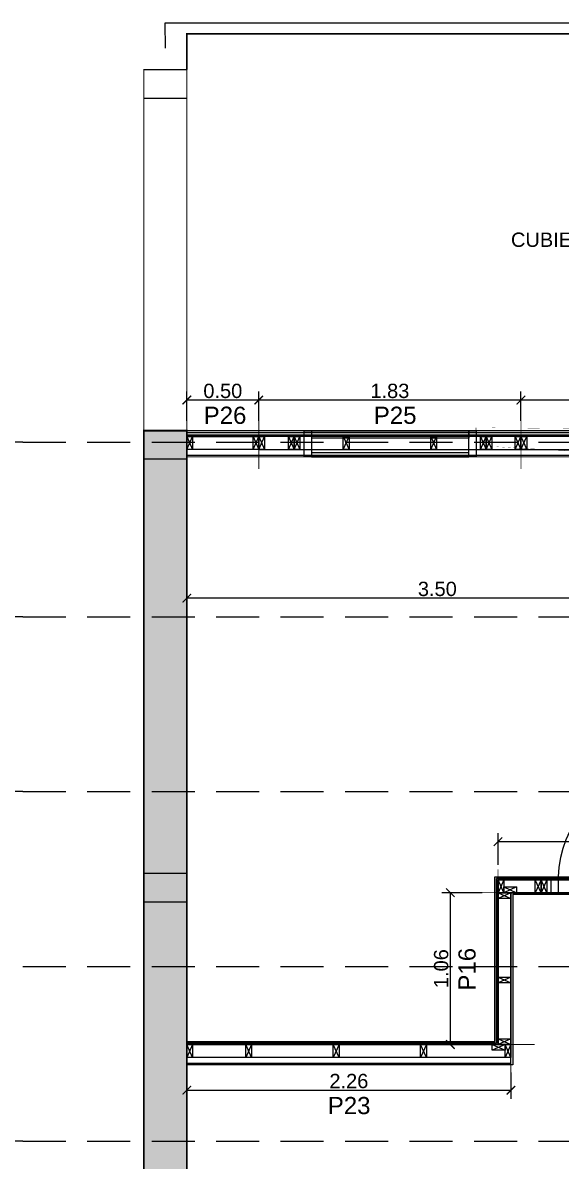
# Model space of a CAD drawing. Header units: millimetres. Extents: x 2924 to 3297, y 1496 to 1704.
# Drawn here: x 3250.46 to 3254.22, y 1563.38 to 1571.33 of the extents above; entities that cross this region are included whole.
import ezdxf

# ---------------------------------------------------------------- set-up
doc = ezdxf.new("R2010")
doc.units = ezdxf.units.MM
doc.header["$PDMODE"] = 35
doc.linetypes.add('CONTINUA', pattern=[200, 100, 100])
doc.linetypes.add('DASHED', pattern=[0.75, 0.5, -0.25])
doc.layers.get('Defpoints').update_dxf_attribs({"color": 230})
for name, color, linetype in [('P0-PROYECCION', 7, 'Continuous'), ('P0-TEXTOS', 7, 'Continuous'), ('P1- OSB', 7, 'Continuous'), ('P1-CARPINTERIAS', 7, 'Continuous'), ('P1-COLUMNA HºAº', 7, 'Continuous'), ('P1-COTAS', 7, 'Continuous'), ('P1-DURLOK INTERIOR', 7, 'Continuous'), ('P1-ESTRUCTURAS', 7, 'Continuous'), ('P1-LISTON 2CM', 7, 'Continuous'), ('P1-LISTON 4CM', 7, 'Continuous'), ('P1-MAMPOSTERIA LADRILLO', 7, 'Continuous'), ('P1-MUROS', 7, 'Continuous'), ('P1-PANEL', 7, 'Continuous'), ('P1-SOLADOS', 7, 'Continuous'), ('P1-SUPERBOARD', 7, 'Continuous'), ('P1-TEXTOS', 7, 'Continuous'), ('PT-MUROS', 7, 'Continuous')]:
    doc.layers.add(name, color=color, linetype=linetype)
doc.styles.add('Arial02.5', font='arial.ttf', dxfattribs={"width": 0.8, "height": 0.025})
doc.styles.add('Arial10', font='arial.ttf', dxfattribs={"height": 0.1})
doc.dimstyles.new('COTA-1-50', dxfattribs={"dimtxt": 0.1, "dimasz": 0.06, "dimexe": 0.06, "dimexo": 0.15, "dimgap": 0.0125, "dimtad": 1, "dimzin": 0, "dimdsep": 46, "dimtxsty": 'Arial10', "dimblk1": 'ARCHTICK', "dimblk2": 'ARCHTICK', "dimsah": 1, "dimcen": 0.09, "dimclrd": 7, "dimclre": 7, "dimclrt": 7, "dimazin": 0, "dimtfac": 1, "dimtofl": 0, "dimtmove": 2, "dimatfit": 3, "dimldrblk": 'ARCHTICK', "dimfxl": 0, "dimtolj": 1, "dimtzin": 0, "dimarcsym": 0})

# ---------------------------------------------------------------- blocks, each defined once
blk = doc.blocks.new('A$C5c9c5e68')
at = {"color": 0}
blk.add_lwpolyline([(2.262326002735335, 0.09000000000014552), (2.262326002735335, 2.273736754432321e-13), (0, 2.273736754432321e-13), (1.369356232316932e-05, 0.09000000000014552)], close=True, dxfattribs=at)
for points in [[(0.04001374500830934, 2.273736754432321e-13), (1.374500834572245e-05, 2.273736754432321e-13), (1.374500834572245e-05, 0.09000000000037289), (0.04001374500830934, 0.09000000000037289), (0.04001374500830934, 2.273736754432321e-13), (1.374500834572245e-05, 0.09000000000037289), (0.04001374500830934, 0.09000000000037289), (1.374500834572245e-05, 2.273736754432321e-13)], [(0.4523260027349352, 0), (0.4123260027349716, 0), (0.4123260027349716, 0.09000000000014552), (0.4523260027349352, 0.09000000000014552), (0.4523260027349352, 0), (0.4123260027349716, 0.09000000000014552), (0.4523260027349352, 0.09000000000014552), (0.4123260027349716, 0)], [(1.062326002735063, 0), (1.022326002735099, 0), (1.022326002735099, 0.09000000000014552), (1.062326002735063, 0.09000000000014552), (1.062326002735063, 0), (1.022326002735099, 0.09000000000014552), (1.062326002735063, 0.09000000000014552), (1.022326002735099, 0)], [(1.67232600273519, 0), (1.632326002735226, 0), (1.632326002735226, 0.09000000000014552), (1.67232600273519, 0.09000000000014552), (1.67232600273519, 0), (1.632326002735226, 0.09000000000014552), (1.67232600273519, 0.09000000000014552), (1.632326002735226, 0)], [(2.222326002735372, 0.09000000000014552), (2.222326002735372, 0.0500000000001819), (2.132326002735226, 0.0500000000001819), (2.132326002735226, 0.09000000000014552), (2.222326002735372, 0.09000000000014552), (2.132326002735226, 0.0500000000001819), (2.132326002735226, 0.09000000000014552), (2.222326002735372, 0.0500000000001819)], [(2.262326002735335, 2.273736754432321e-13), (2.222326002735372, 2.273736754432321e-13), (2.222326002735372, 0.09000000000037289), (2.262326002735335, 0.09000000000037289), (2.262326002735335, 2.273736754432321e-13), (2.222326002735372, 0.09000000000037289), (2.262326002735335, 0.09000000000037289), (2.222326002735372, 2.273736754432321e-13)]]:
    blk.add_lwpolyline(points, dxfattribs=at)
blk = doc.blocks.new('A$C75e540f8')
at = {"color": 0}
blk.add_lwpolyline([(0, 1.059999150000067), (0.09000000000014552, 1.059999150000067), (0.09000000000014552, 0), (0, 0)], close=True, dxfattribs=at)
for points in [[(0.09000000000014552, 1.059999150000067), (0.09000000000014552, 1.019999150000103), (0, 1.019999150000103), (0, 1.059999150000067), (0.09000000000014552, 1.059999150000067), (0, 1.019999150000103), (0, 1.059999150000067), (0.09000000000014552, 1.019999150000103)], [(0.09000000000014552, 0.4699991500001488), (0.09000000000014552, 0.4299991500001852), (0, 0.4299991500001852), (0, 0.4699991500001488), (0.09000000000014552, 0.4699991500001488), (0, 0.4299991500001852), (0, 0.4699991500001488), (0.09000000000014552, 0.4299991500001852)], [(0.09000000000014552, 0.03999999999996362), (0.09000000000014552, 0), (0, 0), (0, 0.03999999999996362), (0.09000000000014552, 0.03999999999996362), (0, 0), (0, 0.03999999999996362), (0.09000000000014552, 0)]]:
    blk.add_lwpolyline(points, dxfattribs=at)
blk = doc.blocks.new('A$C77f14a46')
at = {"color": 0}
blk.add_lwpolyline([(1.280187690827006, 0.09000000004130015), (1.280187690734238, 4.1154635255225e-11), (0, 0), (0, 0.09000000004130015)], close=True, dxfattribs=at)
for points in [[(0.04000000001815351, 4.1154635255225e-11), (1.818989403545856e-11, 4.1154635255225e-11), (1.818989403545856e-11, 0.09000000004130015), (0.04000000001815351, 0.09000000004130015), (0.04000000001815351, 4.1154635255225e-11), (1.818989403545856e-11, 0.09000000004130015), (0.04000000001815351, 0.09000000004130015), (1.818989403545856e-11, 4.1154635255225e-11)], [(0.3001876908265331, 4.1154635255225e-11), (0.2601876908265695, 4.1154635255225e-11), (0.2601876908265695, 0.09000000004130015), (0.3001876908265331, 0.09000000004130015), (0.3001876908265331, 4.1154635255225e-11), (0.2601876908265695, 0.09000000004130015), (0.3001876908265331, 0.09000000004130015), (0.2601876908265695, 4.1154635255225e-11)], [(0.3401876908264967, 4.1154635255225e-11), (0.3001876908265331, 4.1154635255225e-11), (0.3001876908265331, 0.09000000004130015), (0.3401876908264967, 0.09000000004130015), (0.3401876908264967, 4.1154635255225e-11), (0.3001876908265331, 0.09000000004130015), (0.3401876908264967, 0.09000000004130015), (0.3001876908265331, 4.1154635255225e-11)], [(1.240187690827042, 4.1154635255225e-11), (1.200187690827079, 4.1154635255225e-11), (1.200187690827079, 0.09000000004130015), (1.240187690827042, 0.09000000004130015), (1.240187690827042, 4.1154635255225e-11), (1.200187690827079, 0.09000000004130015), (1.240187690827042, 0.09000000004130015), (1.200187690827079, 4.1154635255225e-11)], [(1.280187690827006, 4.1154635255225e-11), (1.240187690827042, 4.1154635255225e-11), (1.240187690827042, 0.09000000004130015), (1.280187690827006, 0.09000000004130015), (1.280187690827006, 4.1154635255225e-11), (1.240187690827042, 0.09000000004130015), (1.280187690827006, 0.09000000004130015), (1.240187690827042, 4.1154635255225e-11)], [(0.1300000000364889, 0.03999999999996362), (0.1300000000364889, 0), (0.04000000003634341, 0), (0.04000000003634341, 0.03999999999996362), (0.1300000000364889, 0.03999999999996362), (0.04000000003634341, 0), (0.04000000003634341, 0.03999999999996362), (0.1300000000364889, 0)]]:
    blk.add_lwpolyline(points, dxfattribs=at)
blk = doc.blocks.new('A$Cced09996')
at = {"color": 0}
for points in [[(0, 0.09000090676727268), (0.03999999999996362, 0.09000090676727268), (0.03999999999996362, 9.067673545359867e-07), (0, 9.067673545359867e-07), (0, 0.09000090676727268), (0.03999999999996362, 9.067673545359867e-07), (0, 9.067673545359867e-07), (0.03999999999996362, 0.09000090676727268)], [(0.5899995969921292, 0.08999999999991815), (0.6299995969920928, 0.08999999999991815), (0.6299995969920928, 0), (0.5899995969921292, 0), (0.5899995969921292, 0.08999999999991815), (0.6299995969920928, 0), (0.5899995969921292, 0), (0.6299995969920928, 0.08999999999991815)], [(1.079999193985259, 0.08999999999991815), (1.119999193985223, 0.08999999999991815), (1.119999193985223, 0), (1.079999193985259, 0), (1.079999193985259, 0.08999999999991815), (1.119999193985223, 0), (1.079999193985259, 0), (1.119999193985223, 0.08999999999991815)], [(1.209997959776047, 0.08999999999991815), (1.24999795977601, 0.08999999999991815), (1.24999795977601, 0), (1.209997959776047, 0), (1.209997959776047, 0.08999999999991815), (1.24999795977601, 0), (1.209997959776047, 0), (1.24999795977601, 0.08999999999991815)], [(1.789999999999964, 0.09000090676727268), (1.829999999999927, 0.09000090676727268), (1.829999999999927, 9.067673545359867e-07), (1.789999999999964, 9.067673545359867e-07), (1.789999999999964, 0.09000090676727268), (1.829999999999927, 9.067673545359867e-07), (1.789999999999964, 9.067673545359867e-07), (1.829999999999927, 0.09000090676727268)], [(1.210000000000036, 9.067664450412849e-07), (1.210000000000036, 0.04000090676640866), (1.119999999999891, 0.04000090676640866), (1.119999999999891, 9.067664450412849e-07), (1.210000000000036, 9.067664450412849e-07), (1.119999999999891, 0.04000090676640866), (1.119999999999891, 9.067664450412849e-07), (1.210000000000036, 0.04000090676640866)]]:
    blk.add_lwpolyline(points, dxfattribs=at)
blk.add_lwpolyline([(0, 0.09000090676681793), (0, 9.067668997886358e-07), (1.829999193988442, 9.067678092833376e-07), (1.829999193988442, 0.09000090676772743)], close=True, dxfattribs=at)
blk = doc.blocks.new('A$Cabaf00f0')
at = {"color": 0}
for points in [[(0, 0.09000000000037289), (0.03999999999996362, 0.09000000000037289), (0.03999999999996362, 4.547473508864641e-13), (0, 4.547473508864641e-13), (0, 0.09000000000037289), (0.03999999999996362, 4.547473508864641e-13), (0, 4.547473508864641e-13), (0.03999999999996362, 0.09000000000037289)], [(0.2066670696740402, 0.09000000000037289), (0.2466670696740039, 0.09000000000037289), (0.2466670696740039, 4.547473508864641e-13), (0.2066670696740402, 4.547473508864641e-13), (0.2066670696740402, 0.09000000000037289), (0.2466670696740039, 4.547473508864641e-13), (0.2066670696740402, 4.547473508864641e-13), (0.2466670696740039, 0.09000000000037289)], [(0.2466670696740039, 0.09000000000037289), (0.2866670696739675, 0.09000000000037289), (0.2866670696739675, 4.547473508864641e-13), (0.2466670696740039, 4.547473508864641e-13), (0.2466670696740039, 0.09000000000037289), (0.2866670696739675, 4.547473508864641e-13), (0.2466670696740039, 4.547473508864641e-13), (0.2866670696739675, 0.09000000000037289)], [(1.546667069674186, 0.08999999999991815), (1.586667069674149, 0.08999999999991815), (1.586667069674149, 0), (1.546667069674186, 0), (1.546667069674186, 0.08999999999991815), (1.586667069674149, 0), (1.546667069674186, 0), (1.586667069674149, 0.08999999999991815)], [(1.586667069674149, 0.09000000000037289), (1.626667069674113, 0.09000000000037289), (1.626667069674113, 4.547473508864641e-13), (1.586667069674149, 4.547473508864641e-13), (1.586667069674149, 0.09000000000037289), (1.626667069674113, 4.547473508864641e-13), (1.586667069674149, 4.547473508864641e-13), (1.626667069674113, 0.09000000000037289)], [(1.790000403007525, 0.08999999999991815), (1.830000403007489, 0.08999999999991815), (1.830000403007489, 0), (1.790000403007525, 0), (1.790000403007525, 0.08999999999991815), (1.830000403007489, 0), (1.790000403007525, 0), (1.830000403007489, 0.08999999999991815)]]:
    blk.add_lwpolyline(points, dxfattribs=at)
blk.add_lwpolyline([(8.060151230893098e-07, 0.09000000000037289), (8.060151230893098e-07, 4.547473508864641e-13), (1.830000403007489, 4.547473508864641e-13), (1.830000403007489, 0.09000000000037289)], close=True, dxfattribs=at)
at = {"color": 8}
for points in [[(0.5899999999996908, 0.09000000000060027), (0.6299999999996544, 0.09000000000060027), (0.6299999999996544, 6.821210263296962e-13), (0.5899999999996908, 6.821210263296962e-13), (0.5899999999996908, 0.09000000000060027), (0.6299999999996544, 6.821210263296962e-13), (0.5899999999996908, 6.821210263296962e-13), (0.6299999999996544, 0.09000000000060027)], [(1.199999999999818, 0.09000000000014552), (1.239999999999782, 0.09000000000014552), (1.239999999999782, 2.273736754432321e-13), (1.199999999999818, 2.273736754432321e-13), (1.199999999999818, 0.09000000000014552), (1.239999999999782, 2.273736754432321e-13), (1.199999999999818, 2.273736754432321e-13), (1.239999999999782, 0.09000000000014552)]]:
    blk.add_lwpolyline(points, dxfattribs=at)
blk = doc.blocks.new('A$Cf141e7d8')
at = {"color": 0}
blk.add_lwpolyline([(0.5025124845396931, 0.09000000000037289), (0.5025124845396931, 4.547473508864641e-13), (0, 4.547473508864641e-13), (0, 0.09000000000037289)], close=True, dxfattribs=at)
for points in [[(7.459458083758364e-05, 0.08999999999991815), (0.0400745945808012, 0.08999999999991815), (0.0400745945808012, 0), (7.459458083758364e-05, 0), (7.459458083758364e-05, 0.08999999999991815), (0.0400745945808012, 0), (7.459458083758364e-05, 0), (0.0400745945808012, 0.08999999999991815)], [(0.4625140965699757, 0.09000000000037289), (0.5025140965699393, 0.09000000000037289), (0.5025140965699393, 4.547473508864641e-13), (0.4625140965699757, 4.547473508864641e-13), (0.4625140965699757, 0.09000000000037289), (0.5025140965699393, 4.547473508864641e-13), (0.4625140965699757, 4.547473508864641e-13), (0.5025140965699393, 0.09000000000037289)]]:
    blk.add_lwpolyline(points, dxfattribs=at)
blk = doc.blocks.new('_ARCHTICK')
at = {"color": 0, "linetype": 'ByBlock', "const_width": 0.15}
blk.add_lwpolyline([(-0.5, -0.5), (0.5, 0.5)], dxfattribs=at)
blk = doc.blocks.new('*D341')
at = {"layer": 'Defpoints', "color": 0, "transparency": 16777216}
for p in [(3253.938652625069, 1568.692786297749), (3253.938652625069, 1568.398783740077), (3255.768657855753, 1568.392842468493)]:
    blk.add_point(p, dxfattribs=at)
at = {"layer": 'P1-COTAS', "color": 7, "lineweight": -2, "transparency": 16777216}
for p, q in [((3253.938652625069, 1568.548783740077), (3253.938652625069, 1568.752786297749)), ((3255.768657855753, 1568.542842468494), (3255.768657855753, 1568.752786297749)), ((3255.768657855753, 1568.692786297749), (3253.938652625069, 1568.692786297749))]:
    blk.add_line(p, q, dxfattribs=at)
at = {"layer": 'P1-COTAS', "color": 7, "lineweight": -2, "transparency": 16777216, "xscale": 0.06, "yscale": 0.06, "zscale": 0.06, "rotation": 180}
blk.add_blockref('_ARCHTICK', (3253.938652625069, 1568.692786297749), dxfattribs=at)
at = {"layer": 'P1-COTAS', "color": 7, "lineweight": -2, "transparency": 16777216, "xscale": 0.06, "yscale": 0.06, "zscale": 0.06}
blk.add_blockref('_ARCHTICK', (3255.768657855753, 1568.692786297749), dxfattribs=at)
at = {"layer": 'P1-COTAS', "color": 7, "transparency": 16777216, "insert": (3254.853655240411, 1568.756377702933), "char_height": 0.1, "attachment_point": 5, "style": 'Arial10'}
blk.add_mtext('\\A1;1.83', dxfattribs=at)
blk = doc.blocks.new('*D342')
at = {"layer": 'Defpoints', "color": 0, "transparency": 16777216}
for p in [(3252.108653834091, 1568.692786297749), (3252.108653834091, 1568.398783740077), (3253.938652625069, 1568.398783740077)]:
    blk.add_point(p, dxfattribs=at)
at = {"layer": 'P1-COTAS', "color": 7, "lineweight": -2, "transparency": 16777216}
for p, q in [((3252.108653834091, 1568.548783740077), (3252.108653834091, 1568.752786297749)), ((3253.938652625069, 1568.548783740077), (3253.938652625069, 1568.752786297749)), ((3253.938652625069, 1568.692786297749), (3252.108653834091, 1568.692786297749))]:
    blk.add_line(p, q, dxfattribs=at)
at = {"layer": 'P1-COTAS', "color": 7, "lineweight": -2, "transparency": 16777216, "xscale": 0.06, "yscale": 0.06, "zscale": 0.06, "rotation": 180}
blk.add_blockref('_ARCHTICK', (3252.108653834091, 1568.692786297749), dxfattribs=at)
at = {"layer": 'P1-COTAS', "color": 7, "lineweight": -2, "transparency": 16777216, "xscale": 0.06, "yscale": 0.06, "zscale": 0.06}
blk.add_blockref('_ARCHTICK', (3253.938652625069, 1568.692786297749), dxfattribs=at)
at = {"layer": 'P1-COTAS', "color": 7, "transparency": 16777216, "insert": (3253.02365322958, 1568.756377702933), "char_height": 0.1, "attachment_point": 5, "style": 'Arial10'}
blk.add_mtext('\\A1;1.83', dxfattribs=at)
blk = doc.blocks.new('*D343')
at = {"layer": 'Defpoints', "color": 0, "transparency": 16777216}
for p in [(3251.606139737522, 1568.692786297749), (3251.606139737522, 1568.398783740077), (3252.108653834091, 1568.398783740077)]:
    blk.add_point(p, dxfattribs=at)
at = {"layer": 'P1-COTAS', "color": 7, "lineweight": -2, "transparency": 16777216}
for p, q in [((3251.606139737522, 1568.548783740077), (3251.606139737522, 1568.752786297749)), ((3252.108653834091, 1568.548783740077), (3252.108653834091, 1568.752786297749)), ((3252.108653834091, 1568.692786297749), (3251.606139737522, 1568.692786297749))]:
    blk.add_line(p, q, dxfattribs=at)
at = {"layer": 'P1-COTAS', "color": 7, "lineweight": -2, "transparency": 16777216, "xscale": 0.06, "yscale": 0.06, "zscale": 0.06, "rotation": 180}
blk.add_blockref('_ARCHTICK', (3251.606139737522, 1568.692786297749), dxfattribs=at)
at = {"layer": 'P1-COTAS', "color": 7, "lineweight": -2, "transparency": 16777216, "xscale": 0.06, "yscale": 0.06, "zscale": 0.06}
blk.add_blockref('_ARCHTICK', (3252.108653834091, 1568.692786297749), dxfattribs=at)
at = {"layer": 'P1-COTAS', "color": 7, "transparency": 16777216, "insert": (3251.857396785806, 1568.756343596521), "char_height": 0.1, "attachment_point": 5, "style": 'Arial10'}
blk.add_mtext('\\A1;0.50', dxfattribs=at)
blk = doc.blocks.new('*D349')
at = {"layer": 'Defpoints', "color": 0, "transparency": 16777216}
for p in [(3253.778465740257, 1565.609367124347), (3253.778465740257, 1565.297849760439), (3255.058653431037, 1565.297849760459)]:
    blk.add_point(p, dxfattribs=at)
at = {"layer": 'P1-COTAS', "color": 7, "lineweight": -2, "transparency": 16777216}
for p, q in [((3253.778465740257, 1565.447849760439), (3253.778465740257, 1565.669367124347)), ((3255.058653431037, 1565.447849760459), (3255.058653431037, 1565.669367124347)), ((3255.058653431037, 1565.609367124347), (3253.778465740257, 1565.609367124347))]:
    blk.add_line(p, q, dxfattribs=at)
at = {"layer": 'P1-COTAS', "color": 7, "lineweight": -2, "transparency": 16777216, "xscale": 0.06, "yscale": 0.06, "zscale": 0.06, "rotation": 180}
blk.add_blockref('_ARCHTICK', (3253.778465740257, 1565.609367124347), dxfattribs=at)
at = {"layer": 'P1-COTAS', "color": 7, "lineweight": -2, "transparency": 16777216, "xscale": 0.06, "yscale": 0.06, "zscale": 0.06}
blk.add_blockref('_ARCHTICK', (3255.058653431037, 1565.609367124347), dxfattribs=at)
at = {"layer": 'P1-COTAS', "color": 7, "transparency": 16777216, "insert": (3254.418559585647, 1565.672924423119), "char_height": 0.1, "attachment_point": 5, "style": 'Arial10'}
blk.add_mtext('\\A1;1.28', dxfattribs=at)
blk = doc.blocks.new('*D350')
at = {"layer": 'Defpoints', "color": 0, "transparency": 16777216}
for p in [(3253.818465740388, 1565.25284976046), (3253.445497610091, 1564.192850610419), (3253.818465740388, 1564.192850610419)]:
    blk.add_point(p, dxfattribs=at)
at = {"layer": 'P1-COTAS', "color": 7, "lineweight": -2, "transparency": 16777216}
for p, q in [((3253.668465740388, 1565.25284976046), (3253.385497610091, 1565.25284976046)), ((3253.445497610091, 1565.25284976046), (3253.445497610091, 1564.192850610419)), ((3253.668465740388, 1564.192850610419), (3253.385497610091, 1564.192850610419))]:
    blk.add_line(p, q, dxfattribs=at)
at = {"layer": 'P1-COTAS', "color": 7, "lineweight": -2, "transparency": 16777216, "xscale": 0.06, "yscale": 0.06, "zscale": 0.06}
for p, rotation in [((3253.445497610091, 1565.25284976046), 90), ((3253.445497610091, 1564.192850610419), 270)]:
    blk.add_blockref('_ARCHTICK', p, dxfattribs=dict(at, rotation=rotation))
at = {"layer": 'P1-COTAS', "color": 7, "transparency": 16777216, "insert": (3253.381940311318, 1564.722850185438), "char_height": 0.1, "attachment_point": 5, "rotation": 90, "style": 'Arial10'}
blk.add_mtext('\\A1;1.06', dxfattribs=at)
blk = doc.blocks.new('*D351')
at = {"layer": 'Defpoints', "color": 0, "transparency": 16777216}
for p in [(3251.606144162274, 1564.147846386745), (3253.86847016501, 1564.147846386733), (3253.86847016501, 1563.873849723493)]:
    blk.add_point(p, dxfattribs=at)
at = {"layer": 'P1-COTAS', "color": 7, "lineweight": -2, "transparency": 16777216}
for p, q in [((3251.606144162274, 1563.997846386745), (3251.606144162274, 1563.813849723493)), ((3253.86847016501, 1563.997846386733), (3253.86847016501, 1563.813849723493)), ((3251.606144162274, 1563.873849723493), (3253.86847016501, 1563.873849723493))]:
    blk.add_line(p, q, dxfattribs=at)
at = {"layer": 'P1-COTAS', "color": 7, "lineweight": -2, "transparency": 16777216, "xscale": 0.06, "yscale": 0.06, "zscale": 0.06, "rotation": 180}
blk.add_blockref('_ARCHTICK', (3251.606144162274, 1563.873849723493), dxfattribs=at)
at = {"layer": 'P1-COTAS', "color": 7, "lineweight": -2, "transparency": 16777216, "xscale": 0.06, "yscale": 0.06, "zscale": 0.06}
blk.add_blockref('_ARCHTICK', (3253.86847016501, 1563.873849723493), dxfattribs=at)
at = {"layer": 'P1-COTAS', "color": 7, "transparency": 16777216, "insert": (3252.737307163642, 1563.937407022265), "char_height": 0.1, "attachment_point": 5, "style": 'Arial10'}
blk.add_mtext('\\A1;2.26', dxfattribs=at)
blk = doc.blocks.new('*D364')
at = {"layer": 'Defpoints', "color": 0, "transparency": 16777216}
for p in [(3251.606157855836, 1567.310113814077), (3251.606157855836, 1567.232849760459), (3255.103653431084, 1567.232849760459)]:
    blk.add_point(p, dxfattribs=at)
at = {"layer": 'PT-MUROS', "color": 7, "lineweight": -2, "transparency": 16777216}
for p, q in [((3251.606157855836, 1567.382849760459), (3251.606157855836, 1567.370113814077)), ((3255.103653431084, 1567.382849760459), (3255.103653431084, 1567.370113814077)), ((3255.103653431084, 1567.310113814077), (3251.606157855836, 1567.310113814077))]:
    blk.add_line(p, q, dxfattribs=at)
at = {"layer": 'PT-MUROS', "color": 7, "lineweight": -2, "transparency": 16777216, "xscale": 0.06, "yscale": 0.06, "zscale": 0.06, "rotation": 180}
blk.add_blockref('_ARCHTICK', (3251.606157855836, 1567.310113814077), dxfattribs=at)
at = {"layer": 'PT-MUROS', "color": 7, "lineweight": -2, "transparency": 16777216, "xscale": 0.06, "yscale": 0.06, "zscale": 0.06}
blk.add_blockref('_ARCHTICK', (3255.103653431084, 1567.310113814077), dxfattribs=at)
at = {"layer": 'PT-MUROS', "color": 7, "transparency": 16777216, "insert": (3253.35490564346, 1567.373705219261), "char_height": 0.1, "attachment_point": 5, "style": 'Arial10'}
blk.add_mtext('\\A1;3.50', dxfattribs=at)

msp = doc.modelspace()

# ---------------------------------------------------------------- hatches: boundary and pattern name
at = {"layer": 'P1-COLUMNA HºAº'}
h = msp.add_hatch(color=8, dxfattribs=at)
h.dxf.hatch_style = 1
h.paths.add_polyline_path([(3251.306144162274, 1568.481342562961), (3251.606144162274, 1568.481342562961), (3251.606144162274, 1568.281342562961), (3251.306144162274, 1568.281342562961)])
h = msp.add_hatch(color=8, dxfattribs=at)
h.dxf.hatch_style = 1
h.paths.add_polyline_path([(3251.606157855836, 1565.388100804463), (3251.606157855836, 1565.188100804463), (3251.306157855836, 1565.188100804463), (3251.306157855836, 1565.388100804463)])
at = {"layer": 'P1-MAMPOSTERIA LADRILLO', "true_color": 0xcc2427}
h = msp.add_hatch(color=242, dxfattribs=at)
h.dxf.hatch_style = 1
h.paths.add_polyline_path([(3251.306157855838, 1558.638334109157), (3251.306130468668, 1568.481354004448), (3251.606157855836, 1568.481327310509), (3251.606157855836, 1558.638334943876)])

# ---------------------------------------------------------------- linework, layer by layer
at = {"layer": 'P0-PROYECCION', "linetype": 'CONTINUA', "ltscale": 0.3, "const_width": 0.01}
msp.add_lwpolyline([(3258.340144162274, 1568.481334943875), (3258.340144162274, 1571.249827164324), (3251.606144162274, 1571.249827164324), (3251.606144162274, 1570.999827164324)], dxfattribs=at)
at = {"layer": 'P1- OSB'}
for points in [[(3253.256157855837, 1558.668336431288), (3253.256157855836, 1558.677836431286), (3255.148653431172, 1558.677846386785), (3255.148680255714, 1560.462846386788), (3258.298662280502, 1560.462836431288), (3258.298633415739, 1568.437836431288), (3251.606144162274, 1568.437836431288), (3251.606157855837, 1568.447337338054), (3258.308157855837, 1568.447337338054), (3258.308157855837, 1560.453336431288), (3255.158157855837, 1560.453336431288), (3255.158157855837, 1558.668336431288)], [(3255.058657855836, 1565.352345536787), (3255.058657855836, 1565.342845536787), (3253.778470165009, 1565.342845536828), (3253.778470165009, 1564.192846386746), (3251.606144162274, 1564.192846386746), (3251.606144162274, 1564.202346386746), (3253.768970165009, 1564.202346386746), (3253.768970165009, 1565.352345536787)]]:
    msp.add_lwpolyline(points, close=True, dxfattribs=at)
at = {"layer": 'P1-CARPINTERIAS', "linetype": 'CONTINUA'}
msp.add_lwpolyline([(3252.425324522503, 1568.477347293556), (3253.625324522503, 1568.477347293558), (3253.625324522502, 1568.295347293556), (3252.425324522502, 1568.295347293556), (3252.425324522503, 1568.477347293558), (3252.475324522503, 1568.477347293558), (3252.475324522503, 1568.295347293556), (3253.575325522502, 1568.295347293556), (3253.575325522503, 1568.477347293558), (3253.575325522503, 1568.427347343558), (3252.475324522503, 1568.427347343558), (3252.475324522503, 1568.327347543558), (3253.575325522503, 1568.327347543558)], dxfattribs=at)
at = {"layer": 'P1-CARPINTERIAS', "color": 8, "linetype": 'CONTINUA'}
msp.add_lwpolyline([(3254.848778990471, 1566.064845536786), (3254.89865700584, 1566.064845536786), (3254.89865700584, 1565.240345536746), (3254.948657005836, 1565.240345536746), (3254.948657005837, 1565.364845536787), (3254.848657005838, 1565.364845536787), (3254.848778990471, 1566.064845536786, 0.3805686529644291), (3254.198657855836, 1565.364845536787), (3254.198657855836, 1565.240345536746), (3254.148657855836, 1565.240345536746), (3254.148657855836, 1565.364845536787), (3254.198657855836, 1565.364845536787)], format="xyb", dxfattribs=at)
at = {"layer": 'P1-COLUMNA HºAº'}
for points, const_width in [([(3251.306144162274, 1570.999827164324), (3251.606144162274, 1570.999827164324), (3251.606144162274, 1570.799827164324), (3251.306144162274, 1570.799827164324)], 0.008), ([(3251.306144162274, 1568.481342562961), (3251.606144162274, 1568.481342562961), (3251.606144162274, 1568.281342562961), (3251.306144162274, 1568.281342562961)], 0.01), ([(3251.306144162274, 1565.388098284415), (3251.606144162274, 1565.388098284415), (3251.606144162274, 1565.188098284415), (3251.306144162274, 1565.188098284415)], 0.01), ([(3251.606157855836, 1565.388100804463), (3251.606157855836, 1565.188100804463), (3251.306157855836, 1565.188100804463), (3251.306157855836, 1565.388100804463)], 0.01)]:
    msp.add_lwpolyline(points, close=True, dxfattribs=dict(at, const_width=const_width))
at = {"layer": 'P1-DURLOK INTERIOR'}
for points in [[(3251.606157855837, 1564.202346386746), (3251.606144162274, 1564.214846386746), (3253.756470165009, 1564.214846386746), (3253.756470165009, 1565.364845536787), (3255.006157855836, 1565.364845536787), (3255.006157855836, 1568.295337338054), (3251.606144162274, 1568.295297071502), (3251.606157855837, 1568.307837338054), (3255.018657855836, 1568.307837338054), (3255.018657855836, 1565.352345536787), (3253.768970165009, 1565.352345536787), (3253.768970165009, 1564.202346386746)], [(3253.256157855837, 1558.807836431288), (3253.256157855837, 1558.820336431315), (3255.006152681629, 1558.820353912181), (3255.006152681629, 1565.240345536746), (3253.880970165009, 1565.240345536746), (3253.880970165009, 1564.050346386746), (3251.606144162274, 1564.050346386746), (3251.606144162274, 1564.062846386746), (3253.868470165009, 1564.062846386746), (3253.868470165015, 1565.252845536749), (3255.018657855854, 1565.252845536746), (3255.018657855837, 1558.807836431288)]]:
    msp.add_lwpolyline(points, close=True, dxfattribs=at)
at = {"layer": 'P1-ESTRUCTURAS', "color": 8, "linetype": 'DASHED', "ltscale": 0.6}
for points in [[(3250.461006846096, 1568.398783740077), (3259.708821677329, 1568.398783740077)], [(3250.461006846096, 1567.178783740077), (3259.708821677329, 1567.178783740077)], [(3250.461006846096, 1565.958783740077), (3259.708821677329, 1565.958783740077)], [(3250.461006846096, 1564.738783740077), (3259.708821677329, 1564.738783740077)], [(3250.461006846096, 1563.518783740077), (3259.708821677329, 1563.518783740077)]]:
    msp.add_lwpolyline(points, dxfattribs=at)
at = {"layer": 'P1-LISTON 2CM'}
msp.add_lwpolyline([(3253.256157855837, 1558.648336431288), (3253.256157855837, 1558.668336431288), (3255.158157855837, 1558.668336431288), (3255.158157855837, 1560.453336431288), (3258.308157855837, 1560.453336431288), (3258.308157855837, 1568.447337338054), (3251.606144162274, 1568.447337338054), (3251.606157855837, 1568.467342611551), (3258.328157855837, 1568.467342611551), (3258.328157855837, 1560.433336431288), (3255.178157855837, 1560.433336431288), (3255.178157855837, 1558.648336431288)], close=True, dxfattribs=at)
at = {"layer": 'P1-LISTON 4CM', "color": 85, "const_width": 0.001}
msp.add_lwpolyline([(3255.058657855836, 1565.352345536787), (3255.018657855836, 1565.352345536787), (3255.018657855836, 1568.307837338054), (3251.606144162274, 1568.307837338054), (3251.606144162274, 1568.347837338054), (3255.058635455967, 1568.347837338054)], close=True, dxfattribs=at)
at = {"layer": 'P1-LISTON 4CM'}
msp.add_lwpolyline([(3253.868470165009, 1564.102846386745), (3251.606157855837, 1564.102846386745), (3251.606157855837, 1564.062846386746), (3253.868470165009, 1564.062846386746)], close=True, dxfattribs=at)
at = {"layer": 'P1-MAMPOSTERIA LADRILLO'}
for points, const_width in [([(3251.605938506916, 1568.477340658182), (3251.305911119791, 1568.477340658182), (3251.305971626936, 1570.999827164324), (3251.606307197397, 1570.999827164324)], 0.008), ([(3251.306157855838, 1558.638334109157), (3251.306130468668, 1568.481354004448), (3251.606157855836, 1568.481327310509), (3251.606157855836, 1558.638334943876)], 0.01)]:
    msp.add_lwpolyline(points, close=True, dxfattribs=dict(at, const_width=const_width))
at = {"layer": 'P1-MAMPOSTERIA LADRILLO', "color": 5, "const_width": 0.006}
for points in [[(3251.606143408905, 1568.212036406996), (3251.606143280691, 1568.661803213157)], [(3252.108655893444, 1568.212040034064), (3252.108655765231, 1568.661806840225)], [(3253.938654277737, 1568.212030958119), (3253.938654149523, 1568.66179776428)], [(3253.778453350507, 1565.094180047824), (3253.778453222294, 1565.417223870907)], [(3253.668473303016, 1565.252821741814), (3254.034838451312, 1565.252821741814)], [(3251.606134290915, 1563.944814226097), (3251.606134162701, 1564.267858049181)], [(3253.86845777526, 1563.944176674118), (3253.868457647046, 1564.267220497202)], [(3253.668476252466, 1564.192846386746), (3254.034841400762, 1564.192846386746)]]:
    msp.add_lwpolyline(points, dxfattribs=at)
at = {"layer": 'P1-MUROS', "const_width": 0.005}
for points in [[(3251.606157855836, 1568.477347293558), (3252.425324522503, 1568.477347293558), (3252.425324522503, 1568.295347293556), (3251.606157855836, 1568.295347293586)], [(3251.606494768154, 1564.214846386746), (3253.756470165009, 1564.214846386746), (3253.756470165009, 1565.364845536787), (3254.148657855836, 1565.364845536787), (3254.148657855836, 1565.240345536746), (3253.880970165009, 1565.240345536746), (3253.880970165009, 1564.050346386746), (3251.606494768154, 1564.050346386746)]]:
    msp.add_lwpolyline(points, dxfattribs=at)
msp.add_lwpolyline([(3255.006123149704, 1568.295337337643), (3253.625324522502, 1568.295347293552), (3253.625324522503, 1568.477347293558), (3256.308652644028, 1568.477347293551), (3256.308652644028, 1568.295347368591), (3255.210657855836, 1568.295347293551), (3255.210657855836, 1565.102845536746), (3255.006470165009, 1565.102845536746), (3255.006152681629, 1565.240345536746), (3254.948658323554, 1565.240345536746), (3254.948657388117, 1565.364832608051), (3255.006157855836, 1565.364832608051)], close=True, dxfattribs=at)
at = {"layer": 'P1-PANEL', "color": 6, "const_width": 0.001}
msp.add_lwpolyline([(3251.606219159862, 1568.437836431288), (3251.606218756855, 1568.347837338054), (3255.058657855836, 1568.347835524521), (3255.05865785574, 1565.342845536787), (3253.778470165009, 1565.342845536787), (3253.778470165008, 1564.192846386746), (3251.606144162274, 1564.192846386746), (3251.606144162274, 1564.102846386745), (3253.868470165009, 1564.102846386746), (3253.868470164972, 1565.252845536749), (3255.058657855859, 1565.252845536736), (3255.058635455912, 1558.767836431286), (3253.256157485326, 1558.767836431286), (3253.256157958772, 1558.677836431286), (3255.14865343117, 1558.677846386785), (3255.148680255714, 1560.462846386788), (3258.298662282225, 1560.462836431288), (3258.298742633724, 1568.437833888238), (3251.606144162274, 1568.437833888238)], close=True, dxfattribs=at)
at = {"layer": 'P1-SOLADOS'}
msp.add_lwpolyline([(3251.456225679835, 1571.149827164324), (3251.456062644712, 1571.327339660185), (3258.956950959931, 1571.327339660185), (3258.956950959931, 1554.288334943875), (3261.456144162274, 1554.288334943875)], dxfattribs=at)
at = {"layer": 'P1-SUPERBOARD'}
msp.add_lwpolyline([(3253.256157855837, 1558.648336431288), (3253.256157855837, 1558.638336431288), (3255.188157855837, 1558.638336431288), (3255.188157855837, 1560.423338753418), (3258.338123776271, 1560.423346386785), (3258.338123776271, 1568.477337338054), (3251.606144162274, 1568.477347293558), (3251.606157855837, 1568.467342611551), (3258.328157855837, 1568.467337338054), (3258.328157855837, 1560.433336431288), (3255.178157855837, 1560.433336431288), (3255.178157855837, 1558.648336431288)], close=True, dxfattribs=at)
at = {"layer": 'PT-MUROS', "color": 1}
for p in [(3250.461006846096, 1568.398783740077), (3250.461006846096, 1567.178783740077), (3250.461006846096, 1565.958783740077), (3250.461006846096, 1563.518783740077)]:
    msp.add_ray(p, (-1, 0), dxfattribs=at)

# ---------------------------------------------------------------- block references
at = {"layer": 'P1-PANEL', "color": 6}
for name, p in [('A$Cf141e7d8', (3251.606139737522, 1568.347841561727)), ('A$Cced09996', (3253.938653431084, 1568.347841561727)), ('A$C77f14a46', (3253.778465740257, 1565.252849760418)), ('A$C5c9c5e68', (3251.606139737522, 1564.102850610418))]:
    msp.add_blockref(name, p, dxfattribs=at)
at = {"layer": 'P1-PANEL', "color": 244, "true_color": 0x991b1e}
for name, p in [('A$Cabaf00f0', (3252.108652222061, 1568.347841561727)), ('A$C75e540f8', (3253.778465740257, 1564.192850610418))]:
    msp.add_blockref(name, p, dxfattribs=at)

# ---------------------------------------------------------------- texts
at = {"layer": 'P0-TEXTOS', "style": 'Arial02.5'}
msp.add_text('CUBIERTA CHAPA', height=0.1, dxfattribs=at).set_placement((3253.868899275246, 1569.762415739787))
at = {"layer": 'P1-TEXTOS', "style": 'Arial02.5'}
for s, p in [('P26', (3251.723861972953, 1568.526659958696)), ('P25', (3252.91143789805, 1568.526659958696)), ('P23', (3252.590126581538, 1563.706816986915))]:
    msp.add_text(s, height=0.12, dxfattribs=at).set_placement(p)
msp.add_text('P16', height=0.12, rotation=90, dxfattribs=at).set_placement((3253.621972866735, 1564.569479467956))

# ---------------------------------------------------------------- dimensions: what is measured, and where the dimension line sits
at = {"layer": 'P1-COTAS'}
for base, p1, p2, picture, middle in [((3251.606139737522, 1568.692786297749), (3252.108653834091, 1568.398783740077), (3251.606139737522, 1568.398783740077), '*D343', (3251.857396785806, 1568.756343596521)), ((3252.108653834091, 1568.692786297749), (3253.938652625069, 1568.398783740077), (3252.108653834091, 1568.398783740077), '*D342', (3253.02365322958, 1568.756377702933)), ((3253.938652625069, 1568.692786297749), (3255.768657855753, 1568.392842468493), (3253.938652625069, 1568.398783740077), '*D341', (3254.853655240411, 1568.756377702933)), ((3253.778465740257, 1565.609367124347), (3255.058653431037, 1565.297849760459), (3253.778465740257, 1565.297849760439), '*D349', (3254.418559585647, 1565.672924423119)), ((3253.86847016501, 1563.873849723493), (3251.606144162274, 1564.147846386745), (3253.86847016501, 1564.147846386733), '*D351', (3252.737307163642, 1563.937407022265))]:
    dim = msp.add_linear_dim(base=base, p1=p1, p2=p2, dimstyle='COTA-1-50', dxfattribs=at)
    dim.commit()
    dim.dimension.update_dxf_attribs({"geometry": picture, "text_midpoint": middle})
dim = msp.add_linear_dim(base=(3253.445497610091, 1564.192850610419), p1=(3253.818465740386, 1565.252849760459), p2=(3253.818465740386, 1564.192850610418), angle=90, dimstyle='COTA-1-50', dxfattribs=at)
dim.commit()
dim.dimension.update_dxf_attribs({"geometry": '*D350', "text_midpoint": (3253.381940311318, 1564.722850185438)})
at = {"layer": 'PT-MUROS'}
dim = msp.add_linear_dim(base=(3251.606157855836, 1567.310113814077), p1=(3255.103653431084, 1567.232849760459), p2=(3251.606157855836, 1567.232849760459), dimstyle='COTA-1-50', override={"dimfxl": 0.5, "dimarcsym": 1}, dxfattribs=at)
dim.commit()
dim.dimension.update_dxf_attribs({"geometry": '*D364', "text_midpoint": (3253.35490564346, 1567.373705219261)})

doc.saveas('drawing.dxf')
